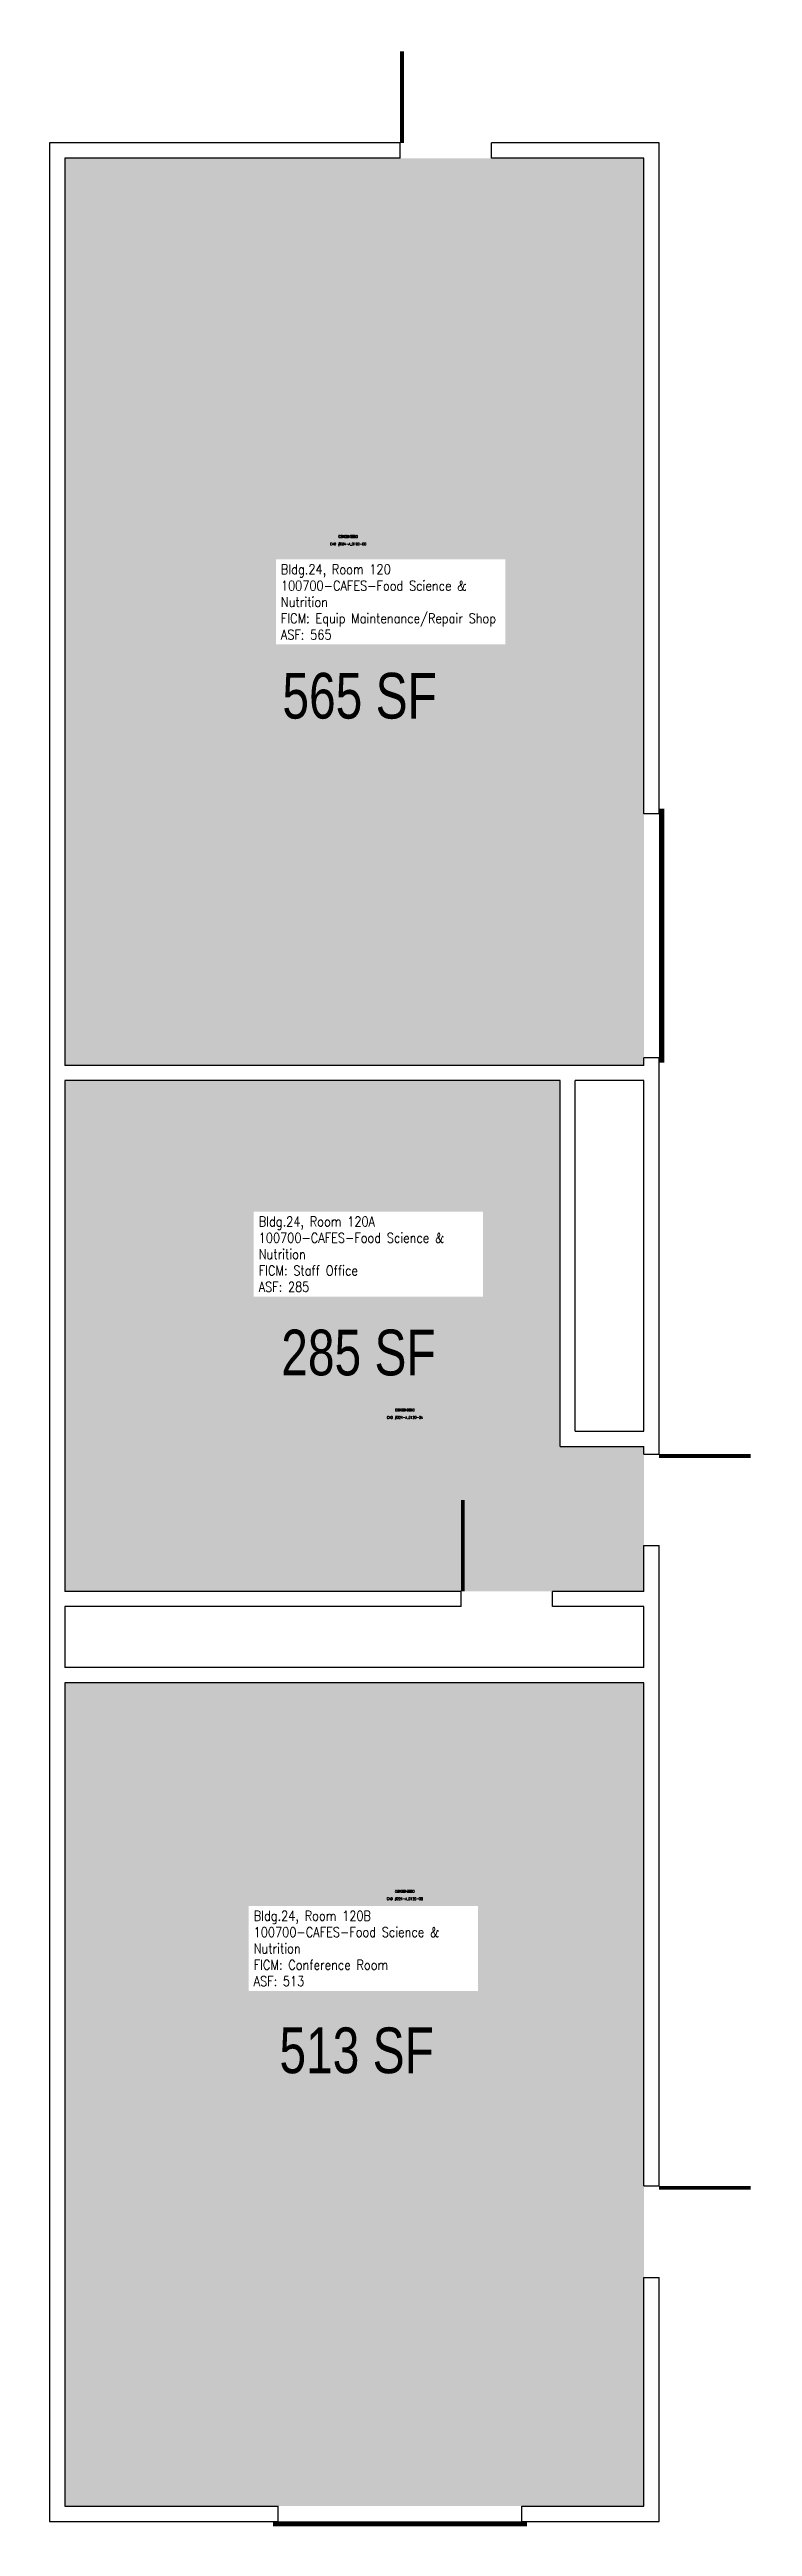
# Model space of a CAD drawing. Header units: inches. Extents: x -420 to 1, y 0 to 2977.
# Drawn here: x -420 to -143, y 2002 to 2977 of the extents above; entities outside this region: 2.
import ezdxf
from ezdxf.enums import TextEntityAlignment as Align

# ---------------------------------------------------------------- set-up
doc = ezdxf.new("R2010")
doc.units = ezdxf.units.IN
doc.header["$LTSCALE"] = 10
doc.header["$MEASUREMENT"] = 0
for name, color, linetype in [('A-DOOR', 2, 'CONTINUOUS'), ('A-IDEN-CNUM', 7, 'CONTINUOUS'), ('A-IDEN-RNUM', 7, 'CONTINUOUS'), ('A-IDEN-SNUM', 4, 'CONTINUOUS'), ('A-IDEN-VNUM', 4, 'CONTINUOUS'), ('A-WALL', 7, 'CONTINUOUS'), ('AREA-TEXT', 3, 'CONTINUOUS'), ('Rooms-Category-Color', 7, 'CONTINUOUS'), ('Rooms-College-Color', 7, 'CONTINUOUS'), ('Rooms-Department-Color', 7, 'CONTINUOUS'), ('Rooms-Division-Color', 7, 'CONTINUOUS'), ('Rooms-Information', 7, 'CONTINUOUS')]:
    doc.layers.add(name, color=color, linetype=linetype)
doc.styles.add('AREA', font='arial.ttf', dxfattribs={"width": 0.75, "height": 24})
doc.styles.add('ROOMSNUMBER', font='txt.shx', dxfattribs={"height": 0.03})
doc.styles.add('ROOMVNUMBER', font='simplex.shx', dxfattribs={"width": 0.85})

msp = doc.modelspace()

# ---------------------------------------------------------------- hatches: boundary and pattern name
at = {"layer": 'Rooms-Category-Color', "true_color": 0xe3c5e1}
msp.add_hatch(color=254, dxfattribs=at).paths.add_polyline_path([(-186, 2577), (-186, 2577), (-240.45, 2577), (-283.48, 2577), (-317.6, 2577), (-414, 2577), (-414, 2934), (-282, 2934), (-246, 2934), (-186, 2934), (-186, 2676)])
at = {"layer": 'Rooms-Category-Color', "true_color": 0xfa9ba3}
for points in [[(-414, 2571), (-219, 2571), (-219, 2427), (-186, 2427), (-186, 2370), (-414, 2370)], [(-186, 2100), (-186, 2136), (-186, 2334), (-414, 2334), (-414, 2010), (-186, 2010)]]:
    msp.add_hatch(color=241, dxfattribs=at).paths.add_polyline_path(points)
at = {"layer": 'Rooms-College-Color', "true_color": 0xe3c5e1}
for points in [[(-186, 2577), (-186, 2577), (-240.45, 2577), (-283.48, 2577), (-317.6, 2577), (-414, 2577), (-414, 2934), (-282, 2934), (-246, 2934), (-186, 2934), (-186, 2676)], [(-414, 2571), (-219, 2571), (-219, 2427), (-186, 2427), (-186, 2370), (-414, 2370)], [(-186, 2100), (-186, 2136), (-186, 2334), (-414, 2334), (-414, 2010), (-186, 2010)]]:
    msp.add_hatch(color=254, dxfattribs=at).paths.add_polyline_path(points)
at = {"layer": 'Rooms-Department-Color', "true_color": 0xe3c5e1}
for points in [[(-186, 2577), (-186, 2577), (-240.45, 2577), (-283.48, 2577), (-317.6, 2577), (-414, 2577), (-414, 2934), (-282, 2934), (-246, 2934), (-186, 2934), (-186, 2676)], [(-414, 2571), (-219, 2571), (-219, 2427), (-186, 2427), (-186, 2370), (-414, 2370)], [(-186, 2100), (-186, 2136), (-186, 2334), (-414, 2334), (-414, 2010), (-186, 2010)]]:
    msp.add_hatch(color=254, dxfattribs=at).paths.add_polyline_path(points)
at = {"layer": 'Rooms-Division-Color', "true_color": 0xe3c5e1}
for points in [[(-186, 2577), (-186, 2577), (-240.45, 2577), (-283.48, 2577), (-317.6, 2577), (-414, 2577), (-414, 2934), (-282, 2934), (-246, 2934), (-186, 2934), (-186, 2676)], [(-414, 2571), (-219, 2571), (-219, 2427), (-186, 2427), (-186, 2370), (-414, 2370)], [(-186, 2100), (-186, 2136), (-186, 2334), (-414, 2334), (-414, 2010), (-186, 2010)]]:
    msp.add_hatch(color=254, dxfattribs=at).paths.add_polyline_path(points)

# ---------------------------------------------------------------- linework, layer by layer
at = {"layer": 'A-DOOR'}
for points in [[(-281.25, 2940, 1.5, 1.5, 0), (-281.25, 2976, 0, 0, 0), (-282, 2976, 0, 0, -0.414214), (-246, 2940, 0, 0, -0.414214)], [(-180, 2423.25, 1.5, 1.5, 0), (-144, 2423.25, 0, 0, 0), (-144, 2424, 0, 0, -0.414214), (-180, 2388, 0, 0, -0.414214)], [(-257.25, 2370, 1.5, 1.5, 0), (-257.25, 2406, 0, 0, 0), (-258, 2406, 0, 0, -0.414214), (-222, 2370, 0, 0, -0.414214)], [(-180, 2135.25, 1.5, 1.5, 0), (-144, 2135.25, 0, 0, 0), (-144, 2136, 0, 0, -0.414214), (-180, 2100, 0, 0, -0.414214)]]:
    msp.add_lwpolyline(points, format="xyseb", dxfattribs=at)
at = {"layer": 'A-DOOR', "const_width": 2}
for points in [[(-179, 2678), (-179, 2578)], [(-232, 2003), (-332, 2003)]]:
    msp.add_lwpolyline(points, dxfattribs=at)
at = {"layer": 'A-WALL'}
for p, q in [((-420, 2940), (-420, 2004)), ((-282, 2940), (-420, 2940)), ((-414, 2934), (-414, 2577)), ((-282, 2934), (-414, 2934)), ((-282, 2934), (-282, 2940)), ((-246, 2934), (-246, 2940)), ((-180, 2940), (-246, 2940)), ((-186, 2934), (-246, 2934)), ((-186, 2676), (-186, 2934)), ((-180, 2676), (-180, 2940)), ((-180, 2676), (-186, 2676)), ((-186, 2577), (-414, 2577)), ((-180, 2580), (-186, 2580)), ((-186, 2577), (-186, 2580)), ((-180, 2424), (-180, 2580)), ((-219, 2571), (-414, 2571)), ((-414, 2571), (-414, 2370)), ((-219, 2427), (-219, 2571)), ((-186, 2571), (-213, 2571)), ((-213, 2433), (-213, 2571)), ((-186, 2433), (-186, 2571)), ((-213, 2433), (-186, 2433)), ((-219, 2427), (-186, 2427)), ((-186, 2424), (-186, 2427)), ((-186, 2424), (-180, 2424)), ((-186, 2388), (-180, 2388)), ((-186, 2370), (-186, 2388)), ((-180, 2136), (-180, 2388)), ((-258, 2370), (-414, 2370)), ((-258, 2364), (-258, 2370)), ((-222, 2364), (-222, 2370)), ((-186, 2370), (-222, 2370)), ((-258, 2364), (-414, 2364)), ((-414, 2364), (-414, 2340)), ((-186, 2364), (-222, 2364)), ((-186, 2340), (-186, 2364)), ((-186, 2340), (-414, 2340)), ((-186, 2334), (-414, 2334)), ((-414, 2334), (-414, 2010)), ((-186, 2136), (-186, 2334)), ((-186, 2136), (-180, 2136)), ((-186, 2100), (-180, 2100)), ((-186, 2010), (-186, 2100)), ((-180, 2004), (-180, 2100)), ((-414, 2010), (-330, 2010)), ((-330, 2004), (-330, 2010)), ((-234, 2004), (-234, 2010)), ((-234, 2010), (-186, 2010)), ((-420, 2004), (-330, 2004)), ((-234, 2004), (-180, 2004)), ((0, 0), (1, 0)), ((0, 0), (1, 0))]:
    msp.add_line(p, q, dxfattribs=at)

# ---------------------------------------------------------------- texts
at = {"layer": 'A-IDEN-CNUM', "style": 'ROOMSNUMBER', "width": 0.85}
for s, p in [('CAD #024-A_0120-00', (-302.45, 2782.08)), ('CAD #024-A_0120-0A', (-280.12, 2438.36)), ('CAD #024-A_0120-0B', (-280.12, 2248.95))]:
    msp.add_text(s, height=1, rotation=0, dxfattribs=at).set_placement(p, align=Align.MIDDLE)
at = {"layer": 'A-IDEN-RNUM', "style": 'ROOMSNUMBER', "width": 0.85}
for s, p in [('0120-00', (-302.45, 2785.08)), ('0120-A0', (-280.12, 2441.36)), ('0120-B0', (-280.12, 2251.95))]:
    msp.add_text(s, height=1, rotation=0, dxfattribs=at).set_placement(p, align=Align.MIDDLE)
at = {"layer": 'A-IDEN-SNUM', "style": 'ROOMSNUMBER', "width": 0.85}
for s, p in [('0240012000', (-302.45, 2785.08)), ('02400120A0', (-280.12, 2441.36)), ('02400120B0', (-280.12, 2251.95))]:
    msp.add_text(s, height=1, rotation=0, dxfattribs=at).set_placement(p, align=Align.MIDDLE)
at = {"layer": 'A-IDEN-VNUM', "style": 'ROOMVNUMBER', "width": 0.85}
for s, p in [('120', (-301.59, 2758.06)), ('120A', (-298.31, 2501.39)), ('120B', (-301.39, 2228.16))]:
    msp.add_text(s, height=27, rotation=0, dxfattribs=at).set_placement(p, align=Align.MIDDLE)
at = {"layer": 'AREA-TEXT', "style": 'AREA', "width": 0.75}
for s, p in [('565 SF', (-297.92, 2722.46)), ('285 SF', (-298.37, 2463.99)), ('513 SF', (-299.09, 2189.37))]:
    msp.add_text(s, height=18, dxfattribs=at).set_placement(p, align=Align.MIDDLE_CENTER)

# ---------------------------------------------------------------- next in the draw order: texts
at = {"layer": 'Rooms-Information', "width": 86.4, "attachment_point": 7, "rotation": 0, "style": 'ROOMVNUMBER', "bg_fill": 3, "box_fill_scale": 1.5, "bg_fill_color": 256, "bg_fill_true_color": 13158600, "bg_fill_transparency": 0}
for s, insert, char_height in [('Bldg.24, Room 120^M^J100700-CAFES-Food Science & Nutrition^M^JFICM: Equip Maintenance/Repair Shop^M^JASF: 565', (-328.92, 2744.56), 3.85714), ('Bldg.24, Room 120A^M^J100700-CAFES-Food Science & Nutrition^M^JFICM: Staff Office^M^JASF: 285', (-337.66, 2487.89), 3.8571), ('Bldg.24, Room 120B^M^J100700-CAFES-Food Science & Nutrition^M^JFICM: Conference Room^M^JASF: 513', (-339.64, 2214.66), 3.8571)]:
    msp.add_mtext(s, dxfattribs=dict(at, insert=insert, char_height=char_height))

doc.saveas('drawing.dxf')
